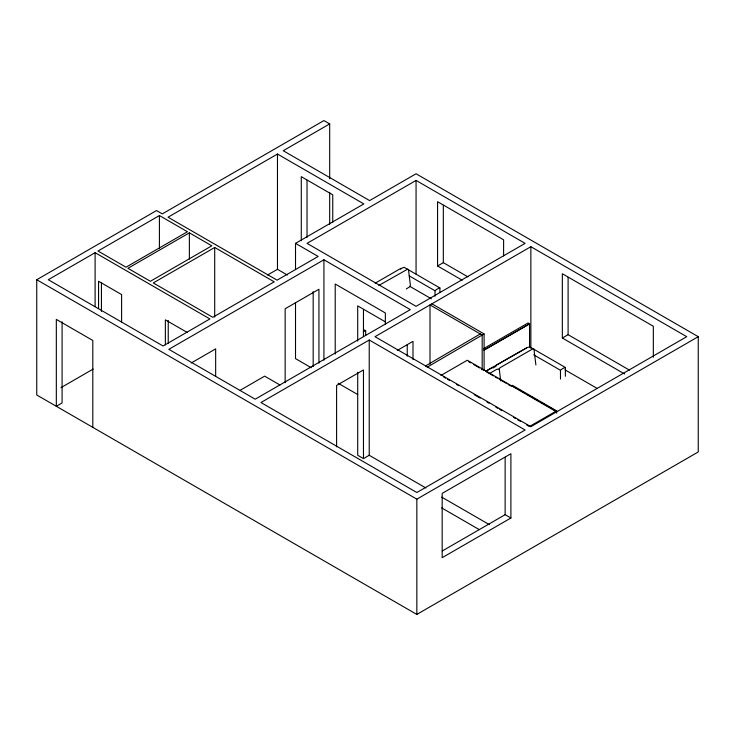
<?xml version="1.0" encoding="UTF-8"?>
<svg xmlns="http://www.w3.org/2000/svg" width="735" height="735" viewBox="0 0 735 735"><rect width="100%" height="100%" fill="white"/><g stroke="black" fill="none" stroke-linecap="round" stroke-linejoin="round"><path stroke-width="1.1" d="M500.719 380.868L499.24 369.007L499.818 367.886L533.141 348.647L533.913 348.996L535.898 364.992M430.003 364.266L430.003 304.924L482.178 335.05L427.494 367.004L425.565 365.901L480.249 333.947L482.178 335.05L484.099 333.938L484.099 370.458M329.684 123.903L283.232 150.721L369.613 200.591L416.065 173.772L698.25 336.685L698.25 451.952L416.837 614.423L36.75 394.989L36.75 279.723L156.537 210.568L162.297 213.894L323.924 120.577L329.684 123.903L329.684 178.678M95.109 252.684L48.271 279.723L163.06 346.001L209.898 318.953L95.109 252.684L95.109 306.32M159.412 215.557L97.985 251.021L126.016 267.2L187.443 231.736L159.412 215.557L159.412 248.65M295.516 243.368L363.853 203.917L277.472 154.047L168.049 217.22L277.086 280.164L318.163 256.451L295.516 243.368L295.516 269.616M189.364 232.839L127.936 268.312L150.39 281.275L211.818 245.812L189.364 232.839L189.364 259.087M214.703 247.475L153.275 282.938L212.782 317.29L274.21 281.827L214.703 247.475L214.703 317.088M416.065 180.424L307.028 243.368L416.065 306.32L525.102 243.368L416.065 180.424L416.065 273.999M60.95 387.667L93.152 369.071M267.613 275L277.472 269.304L287.385 275.037M323.924 259.777L168.82 349.327L255.201 399.197L410.305 309.646L323.924 259.777L323.924 360.205M191.256 362.971L215.658 348.877L215.658 376.164M375.199 283.177L400.979 268.293M378.856 285.456L407.677 269.139L408.449 269.488L410.433 285.483L409.854 286.613L406.326 288.974M503.604 255.899L503.604 239.821L437.564 201.702L437.564 265.978L443.324 262.661L467.965 276.884M240.207 390.257L264.637 376.145L279.998 385.011M369.227 340.011L260.962 402.523L416.837 492.514L525.102 430.003L369.227 340.011L369.227 455.277L425.822 487.948M530.863 246.694L374.988 336.685L530.863 426.686L686.729 336.685L530.863 246.694L530.863 348.261M397.277 350.42L412.996 341.343L412.996 359.534M483.52 348.675L528.07 322.959L529.558 323.813L529.558 347.609M484.025 350.053L529.558 323.869L484.071 350.136M440.926 375.456L467.267 360.251L555.77 411.343M485.394 371.377L526.683 347.839M485.826 371.239L492.946 367.362M496.695 364.964L527.62 347.352M493.075 367.959L496.051 366.241M489.051 373.775L496.814 369.292L499.24 369.007M653.332 357.265L653.332 326.276L562.339 273.742L562.339 338.017L568.1 334.691L629.417 370.1M357.706 372.296L357.706 455.277L363.467 458.603L369.227 455.277M511.514 385.801L512.368 385.305L556.615 410.856L556.615 413.134M556.615 410.856L529.43 426.557L526.471 424.848M36.75 279.723L416.837 499.166L698.25 336.685M442.305 550.956L505.138 514.684L510.899 518L510.899 453.725L442.176 493.396L442.176 557.681L510.899 518M437.564 265.978L462.205 280.21M562.339 338.017L624.649 373.996M439.897 292.346L439.897 287.955L404.186 267.338A12.238 7.065 -60 0 0 400.511 269.157M409.23 275.882L435.028 290.775A12.238 7.065 -60 0 1 439.897 287.955M565.362 376.246L565.362 367.463L529.65 346.837A12.238 7.065 -60 0 0 528.437 347.232M565.04 369.88L597.252 388.475M533.702 354.812L560.483 370.275A12.238 7.065 -60 0 1 565.362 367.463M409.909 286.402L431.39 298.805M431.923 303.821L484.099 333.938M513.838 386.693L515.805 387.832M518.754 389.532L520.72 390.671M522.686 391.801L524.652 392.94M527.611 394.64L529.577 395.779M531.543 396.918L538.424 400.887M540.39 402.027L547.281 406.005M549.247 407.135L556.138 411.113M468.728 361.657L470.694 362.796M473.652 364.496L479.551 367.904M481.517 369.043L483.483 370.174M486.441 371.882L488.407 373.022M490.374 374.152L493.323 375.861M495.289 376.991L497.255 378.13M499.23 379.269L506.112 383.238M508.078 384.377L511.027 386.077M385.351 321.838L357.706 305.879L357.706 341.113M363.706 329.657L365.69 330.805L365.69 335.188M443.637 377.018L445.603 378.158M447.578 379.297L449.554 380.436M456.453 384.423L458.429 385.563M474.204 394.667L480.12 398.085M487.02 402.073L488.995 403.212M495.895 407.199L497.871 408.338M499.846 409.469L501.812 410.608M513.646 417.443L515.621 418.582M517.596 419.722L520.555 421.431M311.272 367.73L295.516 358.634L295.516 302.719M338.146 383.247L357.706 394.539M187.443 332.587L165.366 319.844L165.366 344.853M441.707 497.117L489.363 524.634M441.652 507.876L479.33 529.659M568.1 277.297L568.1 334.691M560.483 370.275L560.483 379.058M505.138 457.289L505.138 514.684M482.178 335.05L482.178 369.282M443.324 205.267L443.324 262.661M435.028 290.775L435.028 296.26M416.837 499.166L416.837 614.423M407.236 344.844L407.236 356.209M385.351 324.447L385.351 312.972L335.215 284.022L335.215 354.013M363.467 309.371L363.467 336.658M363.467 458.603L363.467 369.935L336.593 385.452L336.593 446.834M332.753 222.282L332.753 194.83L301.276 176.657L301.276 240.722M329.684 192.368L329.684 224.322M318.935 363.145L318.935 289.259L285.152 308.764L285.152 382.65M313.174 291.611L313.174 366.636M307.028 180.194L307.028 237.396M277.472 154.047L277.472 269.304M168.242 320.451L168.242 343.19M121.597 321.856L121.597 294.579L98.563 281.275L98.563 308.553M101.439 283.021L101.439 311.438M92.803 427.347L92.803 340.461L56.329 319.403L56.329 406.29L62.089 402.964L62.089 321.792M363.246 331.807A12.238 7.065 -60 0 1 365.69 330.805"/></g></svg>
